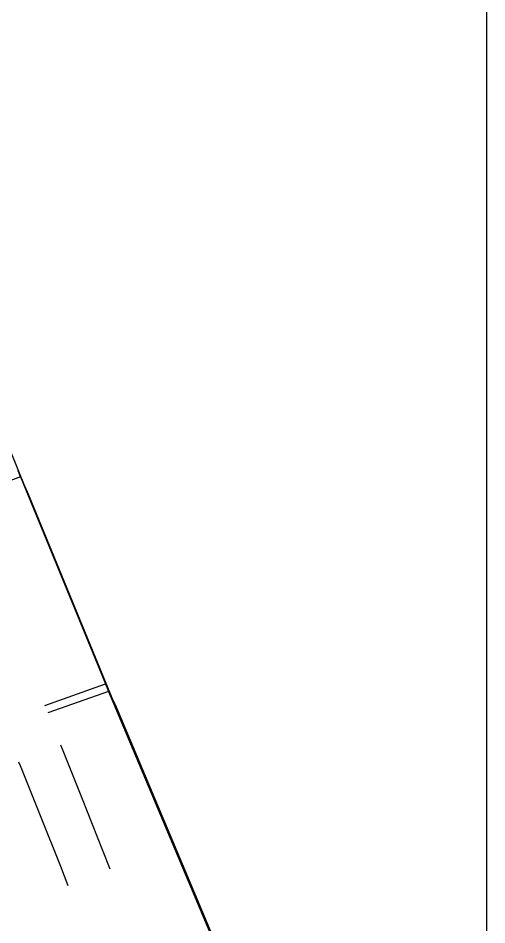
# Model space of a CAD drawing. Extents: x 3 to 592, y 5 to 207.
# Drawn here: x 141.34 to 145.8, y 59.16 to 67.81 of the extents above; entities that cross this region are included whole.
import ezdxf

# ---------------------------------------------------------------- set-up
doc = ezdxf.new("R2010")
doc.units = 0
doc.layers.get('0').update_dxf_attribs({"linetype": 'CONTINUOUS'})

msp = doc.modelspace()

# ---------------------------------------------------------------- linework, layer by layer
at = {"color": 7}
for points in [[(145.803056, 53.057778), (145.803056, 115.111389)], [(140.819117, 64.776703), (141.405786, 63.327139)], [(140.819117, 64.776703), (141.405786, 63.327139)], [(141.335337, 63.493826), (141.356151, 63.437382)], [(141.335337, 63.493826), (141.356151, 63.437382)], [(141.385819, 63.373388), (141.335372, 63.493685)], [(141.385819, 63.373388), (141.335372, 63.493685)], [(141.356221, 63.437241), (140.803066, 63.230866)], [(141.356221, 63.437241), (140.803066, 63.230866)], [(141.356221, 63.437241), (142.168668, 61.462038)], [(141.356221, 63.437241), (141.432421, 63.266849)], [(141.356221, 63.437241), (142.168668, 61.462038)], [(141.356221, 63.437241), (141.432421, 63.266849)], [(141.414253, 63.307524), (141.385678, 63.373494)], [(141.414253, 63.307524), (141.385678, 63.373494)], [(141.432456, 63.266814), (142.238554, 61.307486)], [(141.432456, 63.266814), (142.238554, 61.307486)], [(141.589725, 61.256827), (142.168986, 61.462144)], [(141.589725, 61.256827), (142.168986, 61.462144)], [(142.224478, 61.337719), (142.168739, 61.46225)], [(142.224478, 61.337719), (142.168739, 61.46225)], [(142.168845, 61.462109), (142.195303, 61.3912)], [(142.168845, 61.462109), (142.195303, 61.3912)], [(142.195409, 61.391165), (141.617912, 61.186554)], [(142.195409, 61.391165), (141.617912, 61.186554)], [(142.195409, 61.391165), (143.189184, 59.031787)], [(142.195409, 61.391165), (142.258909, 61.265576)], [(142.195409, 61.391165), (143.189184, 59.031787)], [(142.195409, 61.391165), (142.258909, 61.265576)], [(142.249243, 61.284661), (142.224548, 61.337578)], [(142.249243, 61.284661), (142.224548, 61.337578)], [(142.258909, 61.265506), (143.252684, 58.906128)], [(142.258909, 61.265506), (143.252684, 58.906128)], [(141.73965, 60.880248), (141.753978, 60.844254), (141.944478, 60.366592), (142.137447, 59.882229), (142.209875, 59.700507)], [(141.73965, 60.880248), (141.753978, 60.844254), (141.944478, 60.366592), (142.137447, 59.882229), (142.209875, 59.700507)], [(141.339706, 60.720863), (141.354034, 60.684869), (141.544534, 60.207207), (141.737503, 59.722844), (141.80993, 59.541122)], [(141.339706, 60.720863), (141.354034, 60.684869), (141.544534, 60.207207), (141.737503, 59.722844), (141.80993, 59.541122)]]:
    msp.add_lwpolyline(points, dxfattribs=at)

doc.saveas('drawing.dxf')
